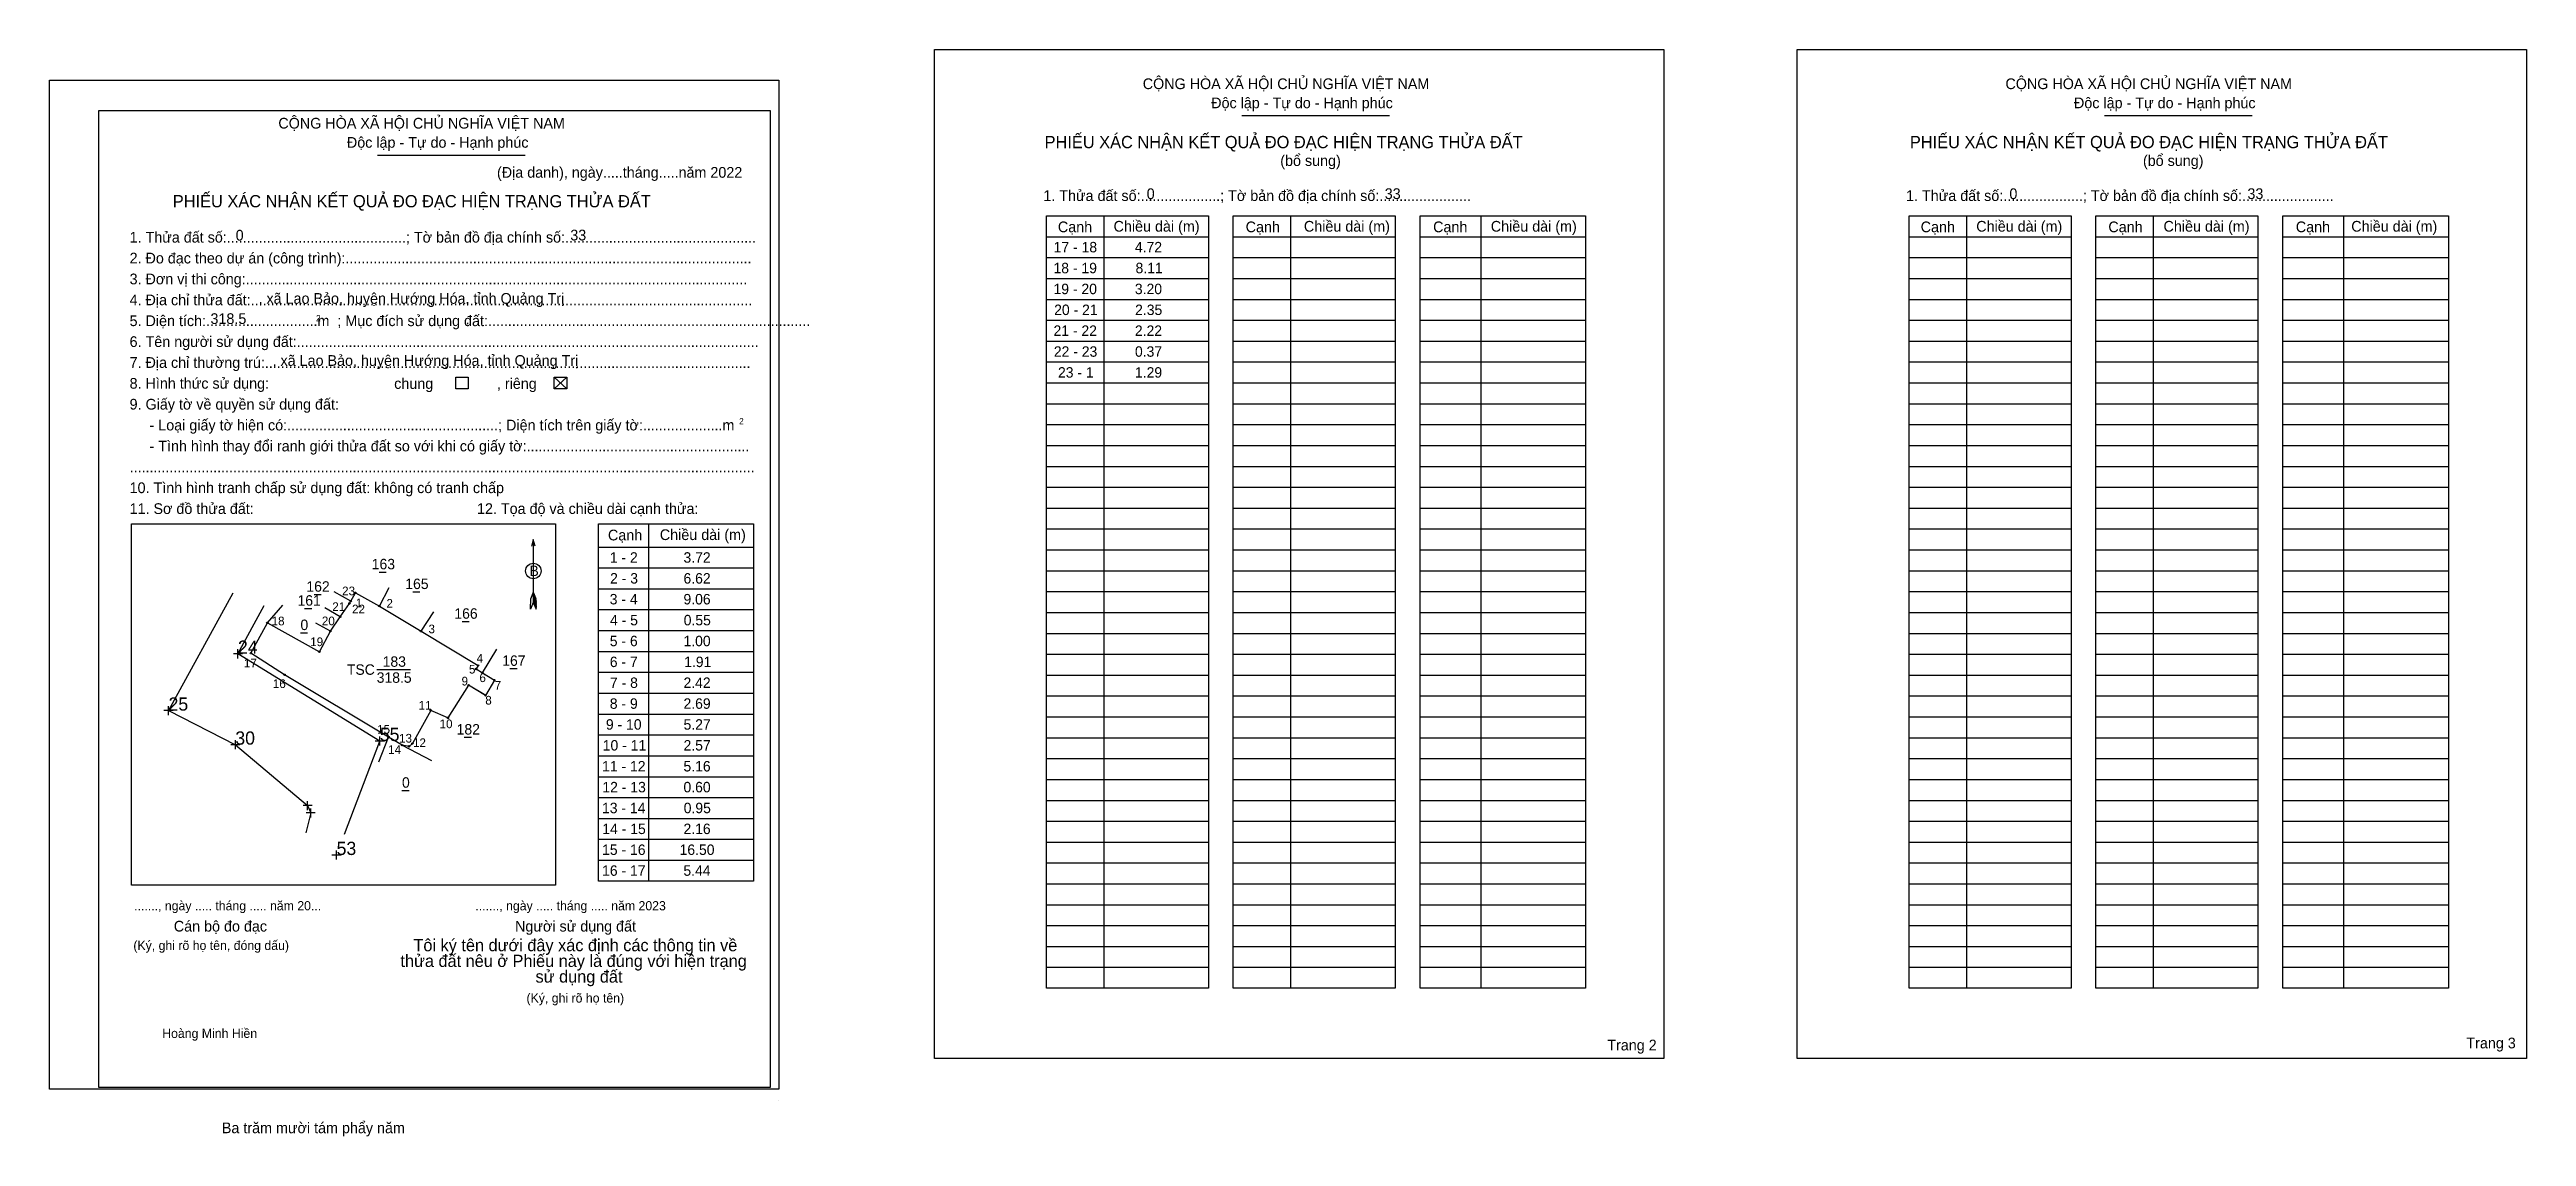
# Model space of a CAD drawing. Extents: x 537690 to 538027, y 1837255 to 1837402.
import ezdxf

# ---------------------------------------------------------------- set-up
doc = ezdxf.new("R2010")
doc.units = 0
for name, color, linetype in [('Level 1', 7, 'Continuous'), ('Level 10', 7, 'Continuous'), ('Level 11', 7, 'Continuous'), ('Level 13', 7, 'Continuous'), ('Level 2', 7, 'Continuous'), ('Level 27', 7, 'Continuous'), ('Level 3', 7, 'Continuous'), ('Level 36', 7, 'Continuous'), ('Level 48', 7, 'Continuous'), ('Level 49', 7, 'Continuous'), ('Level 50', 7, 'Continuous'), ('Level 52', 7, 'Continuous'), ('Level 6', 7, 'Continuous'), ('Level 7', 7, 'Continuous'), ('Level 9', 7, 'Continuous')]:
    doc.layers.add(name, color=color, linetype=linetype)

msp = doc.modelspace()

# ---------------------------------------------------------------- linework, layer by layer
at = {"layer": 'Level 1'}
for p, q in [((537810.3, 1837402.5), (537810.3, 1837402.5)), ((537689.85, 1837396.85), (537689.85, 1837396.85)), ((537852.16, 1837393.51), (537872.24, 1837393.51)), ((537969.6, 1837393.51), (537989.68, 1837393.51)), ((537734.5, 1837388.14), (537754.58, 1837388.14)), ((537825.55, 1837377.02), (537847.61, 1837377.02)), ((537833.36, 1837379.86), (537833.36, 1837274.73)), ((537850.98, 1837377.02), (537873.05, 1837377.02)), ((537858.8, 1837379.86), (537858.8, 1837274.73)), ((537876.42, 1837377.02), (537898.96, 1837377.02)), ((537884.71, 1837379.86), (537884.71, 1837274.73)), ((537942.99, 1837377.02), (537965.06, 1837377.02)), ((537950.8, 1837379.86), (537950.8, 1837274.73)), ((537968.43, 1837377.02), (537990.49, 1837377.02)), ((537976.24, 1837379.86), (537976.24, 1837274.73)), ((537993.86, 1837377.02), (538016.41, 1837377.02)), ((538002.15, 1837379.86), (538002.15, 1837274.73)), ((537825.55, 1837374.18), (537847.61, 1837374.18)), ((537850.98, 1837374.18), (537873.05, 1837374.18)), ((537876.42, 1837374.18), (537898.96, 1837374.18)), ((537942.99, 1837374.18), (537965.06, 1837374.18)), ((537968.43, 1837374.18), (537990.49, 1837374.18)), ((537993.86, 1837374.18), (538016.41, 1837374.18)), ((537825.55, 1837371.34), (537847.61, 1837371.34)), ((537850.98, 1837371.34), (537873.05, 1837371.34)), ((537876.42, 1837371.34), (537898.96, 1837371.34)), ((537942.99, 1837371.34), (537965.06, 1837371.34)), ((537968.43, 1837371.34), (537990.49, 1837371.34)), ((537993.86, 1837371.34), (538016.41, 1837371.34)), ((537825.55, 1837368.49), (537847.61, 1837368.49)), ((537850.98, 1837368.49), (537873.05, 1837368.49)), ((537876.42, 1837368.49), (537898.96, 1837368.49)), ((537942.99, 1837368.49), (537965.06, 1837368.49)), ((537968.43, 1837368.49), (537990.49, 1837368.49)), ((537993.86, 1837368.49), (538016.41, 1837368.49)), ((537825.55, 1837365.65), (537847.61, 1837365.65)), ((537850.98, 1837365.65), (537873.05, 1837365.65)), ((537876.42, 1837365.65), (537898.96, 1837365.65)), ((537942.99, 1837365.65), (537965.06, 1837365.65)), ((537968.43, 1837365.65), (537990.49, 1837365.65)), ((537993.86, 1837365.65), (538016.41, 1837365.65)), ((537825.55, 1837362.81), (537847.61, 1837362.81)), ((537825.55, 1837359.97), (537847.61, 1837359.97)), ((537850.98, 1837362.81), (537873.05, 1837362.81)), ((537850.98, 1837359.97), (537873.05, 1837359.97)), ((537876.42, 1837362.81), (537898.96, 1837362.81)), ((537876.42, 1837359.97), (537898.96, 1837359.97)), ((537942.99, 1837362.81), (537965.06, 1837362.81)), ((537942.99, 1837359.97), (537965.06, 1837359.97)), ((537968.43, 1837362.81), (537990.49, 1837362.81)), ((537968.43, 1837359.97), (537990.49, 1837359.97)), ((537993.86, 1837362.81), (538016.41, 1837362.81)), ((537993.86, 1837359.97), (538016.41, 1837359.97)), ((537758.56, 1837357.9), (537760.27, 1837356.31)), ((537758.56, 1837356.31), (537760.27, 1837357.9)), ((537825.55, 1837357.13), (537847.61, 1837357.13)), ((537850.98, 1837357.13), (537873.05, 1837357.13)), ((537876.42, 1837357.13), (537898.96, 1837357.13)), ((537942.99, 1837357.13), (537965.06, 1837357.13)), ((537968.43, 1837357.13), (537990.49, 1837357.13)), ((537993.86, 1837357.13), (538016.41, 1837357.13)), ((537825.55, 1837354.29), (537847.61, 1837354.29)), ((537850.98, 1837354.29), (537873.05, 1837354.29)), ((537876.42, 1837354.29), (537898.96, 1837354.29)), ((537942.99, 1837354.29), (537965.06, 1837354.29)), ((537968.43, 1837354.29), (537990.49, 1837354.29)), ((537993.86, 1837354.29), (538016.41, 1837354.29)), ((537825.55, 1837351.45), (537847.61, 1837351.45)), ((537850.98, 1837351.45), (537873.05, 1837351.45)), ((537876.42, 1837351.45), (537898.96, 1837351.45)), ((537942.99, 1837351.45), (537965.06, 1837351.45)), ((537968.43, 1837351.45), (537990.49, 1837351.45)), ((537993.86, 1837351.45), (538016.41, 1837351.45)), ((537825.55, 1837348.6), (537847.61, 1837348.6)), ((537850.98, 1837348.6), (537873.05, 1837348.6)), ((537876.42, 1837348.6), (537898.96, 1837348.6)), ((537942.99, 1837348.6), (537965.06, 1837348.6)), ((537968.43, 1837348.6), (537990.49, 1837348.6)), ((537993.86, 1837348.6), (538016.41, 1837348.6)), ((537825.55, 1837345.76), (537847.61, 1837345.76)), ((537825.55, 1837342.92), (537847.61, 1837342.92)), ((537850.98, 1837345.76), (537873.05, 1837345.76)), ((537850.98, 1837342.92), (537873.05, 1837342.92)), ((537876.42, 1837345.76), (537898.96, 1837345.76)), ((537876.42, 1837342.92), (537898.96, 1837342.92)), ((537942.99, 1837345.76), (537965.06, 1837345.76)), ((537942.99, 1837342.92), (537965.06, 1837342.92)), ((537968.43, 1837345.76), (537990.49, 1837345.76)), ((537968.43, 1837342.92), (537990.49, 1837342.92)), ((537993.86, 1837345.76), (538016.41, 1837345.76)), ((537993.86, 1837342.92), (538016.41, 1837342.92)), ((537825.55, 1837340.08), (537847.61, 1837340.08)), ((537850.98, 1837340.08), (537873.05, 1837340.08)), ((537876.42, 1837340.08), (537898.96, 1837340.08)), ((537942.99, 1837340.08), (537965.06, 1837340.08)), ((537968.43, 1837340.08), (537990.49, 1837340.08)), ((537993.86, 1837340.08), (538016.41, 1837340.08)), ((537701.03, 1837337.94), (537701.03, 1837337.94)), ((537771.41, 1837337.95), (537771.41, 1837289.32)), ((537825.55, 1837337.24), (537847.61, 1837337.24)), ((537850.98, 1837337.24), (537873.05, 1837337.24)), ((537876.42, 1837337.24), (537898.96, 1837337.24)), ((537942.99, 1837337.24), (537965.06, 1837337.24)), ((537968.43, 1837337.24), (537990.49, 1837337.24)), ((537993.86, 1837337.24), (538016.41, 1837337.24)), ((537755.71, 1837335.81), (537755.71, 1837327.22)), ((537764.59, 1837334.78), (537785.66, 1837334.78)), ((537825.55, 1837334.4), (537847.61, 1837334.4)), ((537850.98, 1837334.4), (537873.05, 1837334.4)), ((537876.42, 1837334.4), (537898.96, 1837334.4)), ((537942.99, 1837334.4), (537965.06, 1837334.4)), ((537968.43, 1837334.4), (537990.49, 1837334.4)), ((537993.86, 1837334.4), (538016.41, 1837334.4)), ((537764.59, 1837331.94), (537785.66, 1837331.94)), ((537825.55, 1837331.56), (537847.61, 1837331.56)), ((537850.98, 1837331.56), (537873.05, 1837331.56)), ((537876.42, 1837331.56), (537898.96, 1837331.56)), ((537942.99, 1837331.56), (537965.06, 1837331.56)), ((537968.43, 1837331.56), (537990.49, 1837331.56)), ((537993.86, 1837331.56), (538016.41, 1837331.56)), ((537755.33, 1837326.34), (537755.35, 1837327.76)), ((537755.71, 1837327.22), (537755.33, 1837326.34)), ((537755.71, 1837328.64), (537755.35, 1837327.76)), ((537755.71, 1837328.64), (537756.07, 1837327.76)), ((537755.71, 1837328.52), (537756.07, 1837327.64)), ((537755.71, 1837328.39), (537756.07, 1837327.51)), ((537755.71, 1837328.27), (537756.08, 1837327.39)), ((537755.71, 1837328.14), (537756.08, 1837327.26)), ((537755.71, 1837328.02), (537756.08, 1837327.13)), ((537755.71, 1837327.9), (537756.08, 1837327)), ((537755.71, 1837327.77), (537756.08, 1837326.87)), ((537755.71, 1837327.65), (537756.08, 1837326.75)), ((537755.71, 1837327.53), (537756.08, 1837326.62)), ((537755.71, 1837327.4), (537756.09, 1837326.49)), ((537755.71, 1837327.22), (537756.09, 1837326.34)), ((537756.09, 1837326.34), (537756.07, 1837327.76)), ((537764.59, 1837329.1), (537785.66, 1837329.1)), ((537764.59, 1837326.26), (537785.66, 1837326.26)), ((537825.55, 1837328.71), (537847.61, 1837328.71)), ((537850.98, 1837328.71), (537873.05, 1837328.71)), ((537876.42, 1837328.71), (537898.96, 1837328.71)), ((537942.99, 1837328.71), (537965.06, 1837328.71)), ((537968.43, 1837328.71), (537990.49, 1837328.71)), ((537993.86, 1837328.71), (538016.41, 1837328.71)), ((537764.59, 1837323.41), (537785.66, 1837323.41)), ((537825.55, 1837325.87), (537847.61, 1837325.87)), ((537825.55, 1837323.03), (537847.61, 1837323.03)), ((537850.98, 1837325.87), (537873.05, 1837325.87)), ((537850.98, 1837323.03), (537873.05, 1837323.03)), ((537876.42, 1837325.87), (537898.96, 1837325.87)), ((537876.42, 1837323.03), (537898.96, 1837323.03)), ((537942.99, 1837325.87), (537965.06, 1837325.87)), ((537942.99, 1837323.03), (537965.06, 1837323.03)), ((537968.43, 1837325.87), (537990.49, 1837325.87)), ((537968.43, 1837323.03), (537990.49, 1837323.03)), ((537993.86, 1837325.87), (538016.41, 1837325.87)), ((537993.86, 1837323.03), (538016.41, 1837323.03)), ((537764.59, 1837320.57), (537785.66, 1837320.57)), ((537825.55, 1837320.19), (537847.61, 1837320.19)), ((537850.98, 1837320.19), (537873.05, 1837320.19)), ((537876.42, 1837320.19), (537898.96, 1837320.19)), ((537942.99, 1837320.19), (537965.06, 1837320.19)), ((537968.43, 1837320.19), (537990.49, 1837320.19)), ((537993.86, 1837320.19), (538016.41, 1837320.19)), ((537764.59, 1837317.73), (537785.66, 1837317.73)), ((537825.55, 1837317.35), (537847.61, 1837317.35)), ((537850.98, 1837317.35), (537873.05, 1837317.35)), ((537876.42, 1837317.35), (537898.96, 1837317.35)), ((537942.99, 1837317.35), (537965.06, 1837317.35)), ((537968.43, 1837317.35), (537990.49, 1837317.35)), ((537993.86, 1837317.35), (538016.41, 1837317.35)), ((537764.59, 1837314.89), (537785.66, 1837314.89)), ((537825.55, 1837314.51), (537847.61, 1837314.51)), ((537850.98, 1837314.51), (537873.05, 1837314.51)), ((537876.42, 1837314.51), (537898.96, 1837314.51)), ((537942.99, 1837314.51), (537965.06, 1837314.51)), ((537968.43, 1837314.51), (537990.49, 1837314.51)), ((537993.86, 1837314.51), (538016.41, 1837314.51)), ((537764.59, 1837312.05), (537785.66, 1837312.05)), ((537764.59, 1837309.21), (537785.66, 1837309.21)), ((537825.55, 1837311.67), (537847.61, 1837311.67)), ((537850.98, 1837311.67), (537873.05, 1837311.67)), ((537876.42, 1837311.67), (537898.96, 1837311.67)), ((537942.99, 1837311.67), (537965.06, 1837311.67)), ((537968.43, 1837311.67), (537990.49, 1837311.67)), ((537993.86, 1837311.67), (538016.41, 1837311.67)), ((537764.59, 1837306.37), (537785.66, 1837306.37)), ((537825.55, 1837308.82), (537847.61, 1837308.82)), ((537825.55, 1837305.98), (537847.61, 1837305.98)), ((537850.98, 1837308.82), (537873.05, 1837308.82)), ((537850.98, 1837305.98), (537873.05, 1837305.98)), ((537876.42, 1837308.82), (537898.96, 1837308.82)), ((537876.42, 1837305.98), (537898.96, 1837305.98)), ((537942.99, 1837308.82), (537965.06, 1837308.82)), ((537942.99, 1837305.98), (537965.06, 1837305.98)), ((537968.43, 1837308.82), (537990.49, 1837308.82)), ((537968.43, 1837305.98), (537990.49, 1837305.98)), ((537993.86, 1837308.82), (538016.41, 1837308.82)), ((537993.86, 1837305.98), (538016.41, 1837305.98)), ((537764.59, 1837303.52), (537785.66, 1837303.52)), ((537825.55, 1837303.14), (537847.61, 1837303.14)), ((537850.98, 1837303.14), (537873.05, 1837303.14)), ((537876.42, 1837303.14), (537898.96, 1837303.14)), ((537942.99, 1837303.14), (537965.06, 1837303.14)), ((537968.43, 1837303.14), (537990.49, 1837303.14)), ((537993.86, 1837303.14), (538016.41, 1837303.14)), ((537764.59, 1837300.68), (537785.66, 1837300.68)), ((537825.55, 1837300.3), (537847.61, 1837300.3)), ((537850.98, 1837300.3), (537873.05, 1837300.3)), ((537876.42, 1837300.3), (537898.96, 1837300.3)), ((537942.99, 1837300.3), (537965.06, 1837300.3)), ((537968.43, 1837300.3), (537990.49, 1837300.3)), ((537993.86, 1837300.3), (538016.41, 1837300.3)), ((537764.59, 1837297.84), (537785.66, 1837297.84)), ((537825.55, 1837297.46), (537847.61, 1837297.46)), ((537850.98, 1837297.46), (537873.05, 1837297.46)), ((537876.42, 1837297.46), (537898.96, 1837297.46)), ((537942.99, 1837297.46), (537965.06, 1837297.46)), ((537968.43, 1837297.46), (537990.49, 1837297.46)), ((537993.86, 1837297.46), (538016.41, 1837297.46)), ((537764.59, 1837295), (537785.66, 1837295)), ((537825.55, 1837294.62), (537847.61, 1837294.62)), ((537850.98, 1837294.62), (537873.05, 1837294.62)), ((537876.42, 1837294.62), (537898.96, 1837294.62)), ((537942.99, 1837294.62), (537965.06, 1837294.62)), ((537968.43, 1837294.62), (537990.49, 1837294.62)), ((537993.86, 1837294.62), (538016.41, 1837294.62)), ((537764.59, 1837292.16), (537785.66, 1837292.16)), ((537825.55, 1837291.78), (537847.61, 1837291.78)), ((537825.55, 1837288.93), (537847.61, 1837288.93)), ((537850.98, 1837291.78), (537873.05, 1837291.78)), ((537850.98, 1837288.93), (537873.05, 1837288.93)), ((537876.42, 1837291.78), (537898.96, 1837291.78)), ((537876.42, 1837288.93), (537898.96, 1837288.93)), ((537942.99, 1837291.78), (537965.06, 1837291.78)), ((537942.99, 1837288.93), (537965.06, 1837288.93)), ((537968.43, 1837291.78), (537990.49, 1837291.78)), ((537968.43, 1837288.93), (537990.49, 1837288.93)), ((537993.86, 1837291.78), (538016.41, 1837291.78)), ((537993.86, 1837288.93), (538016.41, 1837288.93)), ((537758.75, 1837288.77), (537758.75, 1837288.77)), ((537825.55, 1837286.09), (537847.61, 1837286.09)), ((537850.98, 1837286.09), (537873.05, 1837286.09)), ((537876.42, 1837286.09), (537898.96, 1837286.09)), ((537942.99, 1837286.09), (537965.06, 1837286.09)), ((537968.43, 1837286.09), (537990.49, 1837286.09)), ((537993.86, 1837286.09), (538016.41, 1837286.09)), ((537825.55, 1837283.25), (537847.61, 1837283.25)), ((537850.98, 1837283.25), (537873.05, 1837283.25)), ((537876.42, 1837283.25), (537898.96, 1837283.25)), ((537942.99, 1837283.25), (537965.06, 1837283.25)), ((537968.43, 1837283.25), (537990.49, 1837283.25)), ((537993.86, 1837283.25), (538016.41, 1837283.25)), ((537825.55, 1837280.41), (537847.61, 1837280.41)), ((537850.98, 1837280.41), (537873.05, 1837280.41)), ((537876.42, 1837280.41), (537898.96, 1837280.41)), ((537942.99, 1837280.41), (537965.06, 1837280.41)), ((537968.43, 1837280.41), (537990.49, 1837280.41)), ((537993.86, 1837280.41), (538016.41, 1837280.41)), ((537825.55, 1837277.57), (537847.61, 1837277.57)), ((537850.98, 1837277.57), (537873.05, 1837277.57)), ((537876.42, 1837277.57), (537898.96, 1837277.57)), ((537942.99, 1837277.57), (537965.06, 1837277.57)), ((537968.43, 1837277.57), (537990.49, 1837277.57)), ((537993.86, 1837277.57), (538016.41, 1837277.57)), ((537909.6, 1837265.16), (537909.6, 1837265.16)), ((537789.15, 1837259.51), (537789.15, 1837259.51))]:
    msp.add_line(p, q, dxfattribs=at)
for points in [[(537825.55, 1837379.86), (537847.61, 1837379.86), (537847.61, 1837274.73), (537825.55, 1837274.73)], [(537850.98, 1837379.86), (537873.05, 1837379.86), (537873.05, 1837274.73), (537850.98, 1837274.73)], [(537876.42, 1837379.86), (537898.96, 1837379.86), (537898.96, 1837274.73), (537876.42, 1837274.73)], [(537942.99, 1837379.86), (537965.06, 1837379.86), (537965.06, 1837274.73), (537942.99, 1837274.73)], [(537968.43, 1837379.86), (537990.49, 1837379.86), (537990.49, 1837274.73), (537968.43, 1837274.73)], [(537993.86, 1837379.86), (538016.41, 1837379.86), (538016.41, 1837274.73), (537993.86, 1837274.73)], [(537701.03, 1837337.94), (537758.75, 1837337.94), (537758.75, 1837288.77), (537701.03, 1837288.77)], [(537764.59, 1837337.95), (537785.66, 1837337.95), (537785.66, 1837289.32), (537764.59, 1837289.32)]]:
    msp.add_lwpolyline(points, close=True, dxfattribs=at)
msp.add_lwpolyline([(537755.96, 1837334.9), (537755.71, 1837335.81), (537755.46, 1837334.9)], dxfattribs=at)
msp.add_circle((537755.71, 1837331.52), 1.05, dxfattribs=at)
at = {"layer": 'Level 10'}
for p, q in [((537714.82, 1837328.51), (537706.05, 1837312.51)), ((537715.5, 1837320.25), (537719.08, 1837326.8)), ((537719.5, 1837324.47), (537721.61, 1837326.86)), ((537734.81, 1837308.37), (537715.5, 1837320.25)), ((537706.05, 1837312.51), (537715.15, 1837307.87)), ((537715.15, 1837307.87), (537724.99, 1837299.58)), ((537730, 1837295.7), (537734.81, 1837308.37)), ((537737.85, 1837307.81), (537741.86, 1837305.73)), ((537724.99, 1837299.58), (537725.4, 1837298.58)), ((537725.4, 1837298.58), (537724.73, 1837295.86))]:
    msp.add_line(p, q, dxfattribs=at)
msp.add_lwpolyline([(537731.5, 1837328.55), (537734.75, 1837326.74), (537740.42, 1837323.32), (537748.19, 1837318.66), (537747.92, 1837318.18), (537748.78, 1837317.66), (537750.41, 1837316.67), (537749.2, 1837314.57), (537746.9, 1837315.97), (537744.09, 1837311.51), (537741.74, 1837312.55), (537739.26, 1837308.03), (537738.79, 1837307.65), (537737.85, 1837307.81), (537736, 1837308.92), (537721.84, 1837317.39), (537717.26, 1837320.32), (537719.5, 1837324.47), (537726.58, 1837320.52), (537728.09, 1837323.34), (537729.42, 1837325.28), (537730.67, 1837327.11), (537730.86, 1837327.43)], close=True, dxfattribs=at)
at = {"layer": 'Level 11'}
for centre in [(537730.67, 1837327.11), (537730.86, 1837327.43), (537731.5, 1837328.55), (537731.5, 1837328.55), (537734.75, 1837326.74), (537719.5, 1837324.47), (537728.09, 1837323.34), (537729.42, 1837325.28), (537740.42, 1837323.32), (537717.26, 1837320.32), (537726.58, 1837320.52), (537721.84, 1837317.39), (537746.9, 1837315.97), (537747.92, 1837318.18), (537748.19, 1837318.66), (537748.78, 1837317.66), (537750.41, 1837316.67), (537741.74, 1837312.55), (537749.2, 1837314.57), (537744.09, 1837311.51), (537736, 1837308.92), (537737.85, 1837307.81), (537738.79, 1837307.65), (537739.26, 1837308.03)]:
    msp.add_circle(centre, 0.0947, dxfattribs=at)
at = {"layer": 'Level 2'}
for points in [[(537810.3, 1837402.5), (537909.6, 1837402.5), (537909.6, 1837265.16), (537810.3, 1837265.16)], [(537927.74, 1837402.5), (538027.04, 1837402.5), (538027.04, 1837265.16), (537927.74, 1837265.16)], [(537689.85, 1837398.32), (537789.15, 1837398.32), (537789.15, 1837260.98), (537689.85, 1837260.98)]]:
    msp.add_lwpolyline(points, close=True, dxfattribs=at)
at = {"layer": 'Level 27'}
for p, q in [((537729.42, 1837325.28), (537727.35, 1837326.5)), ((537730.86, 1837327.43), (537728.6, 1837328.7)), ((537734.75, 1837326.74), (537736.07, 1837329.28)), ((537728.09, 1837323.34), (537726.12, 1837324.43)), ((537740.42, 1837323.32), (537742.16, 1837325.95)), ((537748.78, 1837317.66), (537750.76, 1837320.87))]:
    msp.add_line(p, q, dxfattribs=at)
at = {"layer": 'Level 3'}
msp.add_lwpolyline([(537696.56, 1837394.2), (537787.96, 1837394.2), (537787.96, 1837261.23), (537696.56, 1837261.23)], close=True, dxfattribs=at)
at = {"layer": 'Level 49'}
msp.add_line((537749.24, 1837314.55), (537746.9, 1837315.97), dxfattribs=at)
at = {"layer": 'Level 50'}
for points in [[(537745.14, 1837357.9), (537746.85, 1837357.9), (537746.85, 1837356.31), (537745.14, 1837356.31)], [(537758.56, 1837357.9), (537760.27, 1837357.9), (537760.27, 1837356.31), (537758.56, 1837356.31)]]:
    msp.add_lwpolyline(points, close=True, dxfattribs=at)
at = {"layer": 'Level 52'}
msp.add_line((537734.67, 1837305.52), (537736, 1837308.92), dxfattribs=at)
at = {"layer": 'Level 7'}
for p, q in [((537716.13, 1837320.25), (537714.88, 1837320.25)), ((537715.5, 1837319.63), (537715.5, 1837320.88)), ((537706.68, 1837312.51), (537705.43, 1837312.51)), ((537706.05, 1837311.89), (537706.05, 1837313.14)), ((537715.77, 1837307.87), (537714.52, 1837307.87)), ((537715.15, 1837307.25), (537715.15, 1837308.5)), ((537735.43, 1837308.37), (537734.19, 1837308.37)), ((537734.81, 1837307.75), (537734.81, 1837308.99)), ((537725.62, 1837299.58), (537724.37, 1837299.58)), ((537724.99, 1837298.96), (537724.99, 1837300.21)), ((537725.4, 1837297.96), (537725.4, 1837299.2)), ((537726.03, 1837298.58), (537724.78, 1837298.58)), ((537729.55, 1837292.86), (537728.3, 1837292.86)), ((537728.93, 1837292.23), (537728.93, 1837293.48))]:
    msp.add_line(p, q, dxfattribs=at)
at = {"layer": 'Level 9'}
for p, q in [((537734.71, 1837331.37), (537735.69, 1837331.37)), ((537724.56, 1837326.42), (537725.54, 1837326.42)), ((537725.86, 1837328.32), (537726.84, 1837328.32)), ((537739.3, 1837328.68), (537740.27, 1837328.68)), ((537724.01, 1837323.1), (537724.99, 1837323.1)), ((537746.01, 1837324.65), (537746.99, 1837324.65)), ((537734.39, 1837318.1), (537738.98, 1837318.1)), ((537752.52, 1837318.23), (537753.5, 1837318.23)), ((537746.31, 1837308.88), (537747.29, 1837308.88)), ((537737.83, 1837301.64), (537738.81, 1837301.64))]:
    msp.add_line(p, q, dxfattribs=at)

# ---------------------------------------------------------------- texts
at = {"layer": 'Level 1'}
for s, height, p in [('CỘNG HÒA XÃ HỘI CHỦ NGHĨA VIỆT NAM', 1.4585, (537838.67, 1837397.11)), ('CỘNG HÒA XÃ HỘI CHỦ NGHĨA VIỆT NAM', 1.4585, (537956.11, 1837397.11)), ('CỘNG HÒA XÃ HỘI CHỦ NGHĨA VIỆT NAM', 1.4585, (537721, 1837391.74)), ('Độc lập - Tự do - Hạnh phúc', 1.4585, (537847.99, 1837394.51)), ('Độc lập - Tự do - Hạnh phúc', 1.4585, (537965.44, 1837394.51)), ('Độc lập - Tự do - Hạnh phúc', 1.4585, (537730.33, 1837389.13)), ('PHIẾU XÁC NHẬN KẾT QUẢ ĐO ĐẠC HIỆN TRẠNG THỬA ĐẤT', 1.6671, (537825.31, 1837389.07)), ('PHIẾU XÁC NHẬN KẾT QUẢ ĐO ĐẠC HIỆN TRẠNG THỬA ĐẤT', 1.6671, (537943.1, 1837389.07)), ('(bổ sung)', 1.459, (537857.39, 1837386.65)), ('(bổ sung)', 1.459, (537974.83, 1837386.65)), ('(Địa danh), ngày.....tháng.....năm 2022', 1.4585, (537750.76, 1837385.05)), ('1. Thửa đất số:....................; Tờ bản đồ địa chính số:.......................', 1.4585, (537825.14, 1837381.88)), ('1. Thửa đất số:....................; Tờ bản đồ địa chính số:.......................', 1.4585, (537942.58, 1837381.88)), ('PHIẾU XÁC NHẬN KẾT QUẢ ĐO ĐẠC HIỆN TRẠNG THỬA ĐẤT', 1.6671, (537706.63, 1837381.02)), ('1. Thửa đất số:.............................................; Tờ bản đồ địa chính số:................................................', 1.45852, (537700.75, 1837376.22)), ('Cạnh', 1.459, (537827.12, 1837377.63)), ('Chiều dài (m)', 1.4585, (537834.7, 1837377.71)), ('Cạnh', 1.459, (537852.68, 1837377.63)), ('Chiều dài (m)', 1.4585, (537860.61, 1837377.71)), ('Cạnh', 1.459, (537878.2, 1837377.63)), ('Chiều dài (m)', 1.4585, (537886.05, 1837377.71)), ('Cạnh', 1.459, (537944.57, 1837377.63)), ('Chiều dài (m)', 1.4585, (537952.14, 1837377.71)), ('Cạnh', 1.459, (537970.12, 1837377.63)), ('Chiều dài (m)', 1.4585, (537977.63, 1837377.71)), ('Cạnh', 1.459, (537995.64, 1837377.63)), ('Chiều dài (m)', 1.4585, (538003.19, 1837377.71)), ('2. Đo đạc theo dự án (công trình):......................................................................................................', 1.45852, (537700.75, 1837373.38)), ('3. Đơn vị thi công:..............................................................................................................................', 1.45852, (537700.75, 1837370.54)), ('4. Địa chỉ thửa đất:..............................................................................................................................', 1.45852, (537700.75, 1837367.69)), ('5. Diện tích:............................m  ; Mục đích sử dụng đất:.................................................................................', 1.45852, (537700.75, 1837364.85)), ('6. Tên người sử dụng đất:....................................................................................................................', 1.45852, (537700.75, 1837362.01)), ('2', 0.833, (537726.13, 1837365.52)), ('7. Địa chỉ thường trú:..........................................................................................................................', 1.45852, (537700.75, 1837359.17)), ('chung                , riêng', 1.4585, (537736.77, 1837356.31)), ('9. Giấy tờ về quyền sử dụng đất:', 1.4585, (537700.75, 1837353.49)), ('     - Loại giấy tờ hiện có:.....................................................; Diện tích trên giấy tờ:....................m', 1.45852, (537700.75, 1837350.65)), ('2', 0.833, (537783.73, 1837351.5)), ('     - Tình hình thay đổi ranh giới thửa đất so với khi có giấy tờ:........................................................', 1.45852, (537700.75, 1837347.8)), ('10. Tình hình tranh chấp sử dụng đất: không có tranh chấp', 1.4585, (537700.75, 1837342.12)), ('.............................................................................................................................................................', 1.45852, (537700.75, 1837344.96)), ('11. Sơ đồ thửa đất:', 1.4585, (537700.75, 1837339.28)), ('12. Tọa độ và chiều dài cạnh thửa:', 1.4585, (537748.04, 1837339.28)), ('Cạnh', 1.459, (537765.87, 1837335.68)), ('Chiều dài (m)', 1.4585, (537772.93, 1837335.73)), ('B', 1.42, (537755.19, 1837330.83)), ('......., ngày ..... tháng ..... năm 20...', 1.2502, (537701.37, 1837285.33)), ('......., ngày ..... tháng ..... năm 2023', 1.2502, (537747.82, 1837285.33)), ('Cán bộ đo đạc', 1.4585, (537706.77, 1837282.44)), ('Người sử dụng đất', 1.4585, (537753.22, 1837282.44)), ('(Ký, ghi rõ họ tên, đóng dấu)', 1.2502, (537701.26, 1837279.93)), ('thửa đất nêu ở Phiếu này là đúng với hiện trạng', 1.6574, (537737.62, 1837277.62)), ('Tôi ký tên dưới đây xác định các thông tin về', 1.6574, (537739.39, 1837279.76)), ('sử dụng đất', 1.6574, (537756.01, 1837275.49)), ('(Ký, ghi rõ họ tên)', 1.2502, (537754.78, 1837272.77)), ('Hoàng Minh Hiền', 1.2502, (537705.19, 1837267.96)), ('Trang 2', 1.459, (537901.91, 1837266.26)), ('Trang 3', 1.459, (538018.86, 1837266.54))]:
    msp.add_text(s, height=height, dxfattribs=at).set_placement(p)
at = {"layer": 'Level 13'}
for s, p in [('183', (537735.2, 1837318.48)), ('TSC', (537730.33, 1837317.39)), ('318.5', (537734.39, 1837316.3))]:
    msp.add_text(s, height=1.421, dxfattribs=at).set_placement(p)
at = {"layer": 'Level 36'}
for s, height, p in [('163', 1.421, (537733.71, 1837331.75)), ('162', 1.421, (537724.82, 1837328.7)), ('165', 1.421, (537738.28, 1837329.06)), ('161', 1.421, (537723.61, 1837326.8)), ('166', 1.421, (537744.96, 1837325.02)), ('0', 1.42, (537724.01, 1837323.48)), ('167', 1.421, (537751.48, 1837318.61)), ('182', 1.421, (537745.27, 1837309.26)), ('0', 1.42, (537737.83, 1837302.02))]:
    msp.add_text(s, height=height, dxfattribs=at).set_placement(p)
at = {"layer": 'Level 48'}
msp.add_text('8. Hình thức sử dụng:', height=1.4586, dxfattribs=at).set_placement((537700.75, 1837356.33))
at = {"layer": 'Level 52'}
for s, p in [('18 - 19', (537826.52, 1837372.05)), ('17 - 18', (537826.54, 1837374.89)), ('4.72', (537837.6, 1837374.89)), ('8.11', (537837.69, 1837372.05)), ('19 - 20', (537826.52, 1837369.2)), ('3.20', (537837.6, 1837369.2)), ('20 - 21', (537826.61, 1837366.36)), ('2.35', (537837.63, 1837366.36)), ('21 - 22', (537826.52, 1837363.52)), ('2.22', (537837.6, 1837363.52)), ('22 - 23', (537826.57, 1837360.68)), ('0.37', (537837.61, 1837360.68)), ('23 - 1', (537827.13, 1837357.84)), ('1.29', (537837.61, 1837357.84)), ('1 - 2', (537766.12, 1837332.65)), ('3.72', (537776.15, 1837332.65)), ('2 - 3', (537766.16, 1837329.81)), ('6.62', (537776.15, 1837329.81)), ('3 - 4', (537766.11, 1837326.97)), ('9.06', (537776.15, 1837326.97)), ('4 - 5', (537766.15, 1837324.12)), ('5 - 6', (537766.12, 1837321.28)), ('0.55', (537776.18, 1837324.12)), ('1.00', (537776.15, 1837321.28)), ('6 - 7', (537766.12, 1837318.44)), ('1.91', (537776.24, 1837318.44)), ('7 - 8', (537766.14, 1837315.6)), ('2.42', (537776.15, 1837315.6)), ('8 - 9', (537766.12, 1837312.76)), ('2.69', (537776.15, 1837312.76)), ('9 - 10', (537765.59, 1837309.92)), ('5.27', (537776.16, 1837309.92)), ('10 - 11', (537765.16, 1837307.08)), ('2.57', (537776.16, 1837307.08)), ('11 - 12', (537765.07, 1837304.23)), ('12 - 13', (537765.11, 1837301.39)), ('5.16', (537776.15, 1837304.23)), ('0.60', (537776.15, 1837301.39)), ('13 - 14', (537765.06, 1837298.55)), ('0.95', (537776.18, 1837298.55)), ('14 - 15', (537765.1, 1837295.71)), ('2.16', (537776.15, 1837295.71)), ('15 - 16', (537765.07, 1837292.87)), ('16.50', (537775.62, 1837292.87)), ('16 - 17', (537765.07, 1837290.03)), ('5.44', (537776.14, 1837290.03))]:
    msp.add_text(s, height=1.421, dxfattribs=at).set_placement(p)
at = {"layer": 'Level 6'}
for s, height, p in [('0', 1.46, (537839.21, 1837382.14)), ('33', 1.459, (537871.61, 1837382.15)), ('0', 1.46, (537956.65, 1837382.14)), ('33', 1.459, (537989.05, 1837382.15)), ('0', 1.46, (537715.19, 1837376.49)), ('33', 1.459, (537760.74, 1837376.51)), ('318.5', 1.459, (537711.76, 1837365.14)), (', xã Lao Bảo, huyện Hướng Hóa, tỉnh Quảng Trị', 1.4586, (537718.3, 1837367.89)), ('.', 1.46, (537746.51, 1837365.08)), (', xã Lao Bảo, huyện Hướng Hóa, tỉnh Quảng Trị', 1.4586, (537720.21, 1837359.44)), ('Ba trăm mười tám phẩy năm', 1.4586, (537713.31, 1837254.99))]:
    msp.add_text(s, height=height, dxfattribs=at).set_placement(p)
at = {"layer": 'Level 7'}
for s, p in [('24', (537715.5, 1837320.25)), ('25', (537706.05, 1837312.51)), ('30', (537715.14, 1837307.88)), ('55', (537734.81, 1837308.37)), ('53', (537728.93, 1837292.86))]:
    msp.add_text(s, height=1.8, dxfattribs=at).set_placement(p)
at = {"layer": 'Level 9'}
for s, height, p in [('23', 1.184, (537729.68, 1837328.21)), ('21', 1.184, (537728.34, 1837326.07)), ('22', 1.184, (537731.03, 1837325.75)), ('1', 1.18, (537731.55, 1837326.59)), ('2', 1.18, (537735.72, 1837326.53)), ('18', 1.184, (537720.08, 1837324.12)), ('20', 1.184, (537726.92, 1837324.13)), ('3', 1.18, (537741.44, 1837323.04)), ('17', 1.184, (537716.31, 1837318.39)), ('19', 1.184, (537725.34, 1837321.29)), ('4', 1.18, (537748, 1837319.06)), ('16', 1.184, (537720.25, 1837315.59)), ('9', 1.18, (537745.94, 1837315.94)), ('5', 1.18, (537746.95, 1837317.56)), ('6', 1.18, (537748.37, 1837316.4)), ('7', 1.18, (537750.45, 1837315.37)), ('11', 1.184, (537740.09, 1837312.63)), ('8', 1.18, (537749.17, 1837313.34)), ('15', 1.184, (537734.45, 1837309.38)), ('13', 1.184, (537737.43, 1837308.16)), ('10', 1.184, (537742.95, 1837310.12)), ('14', 1.184, (537735.94, 1837306.61)), ('12', 1.184, (537739.33, 1837307.55))]:
    msp.add_text(s, height=height, dxfattribs=at).set_placement(p)

doc.saveas('drawing.dxf')
